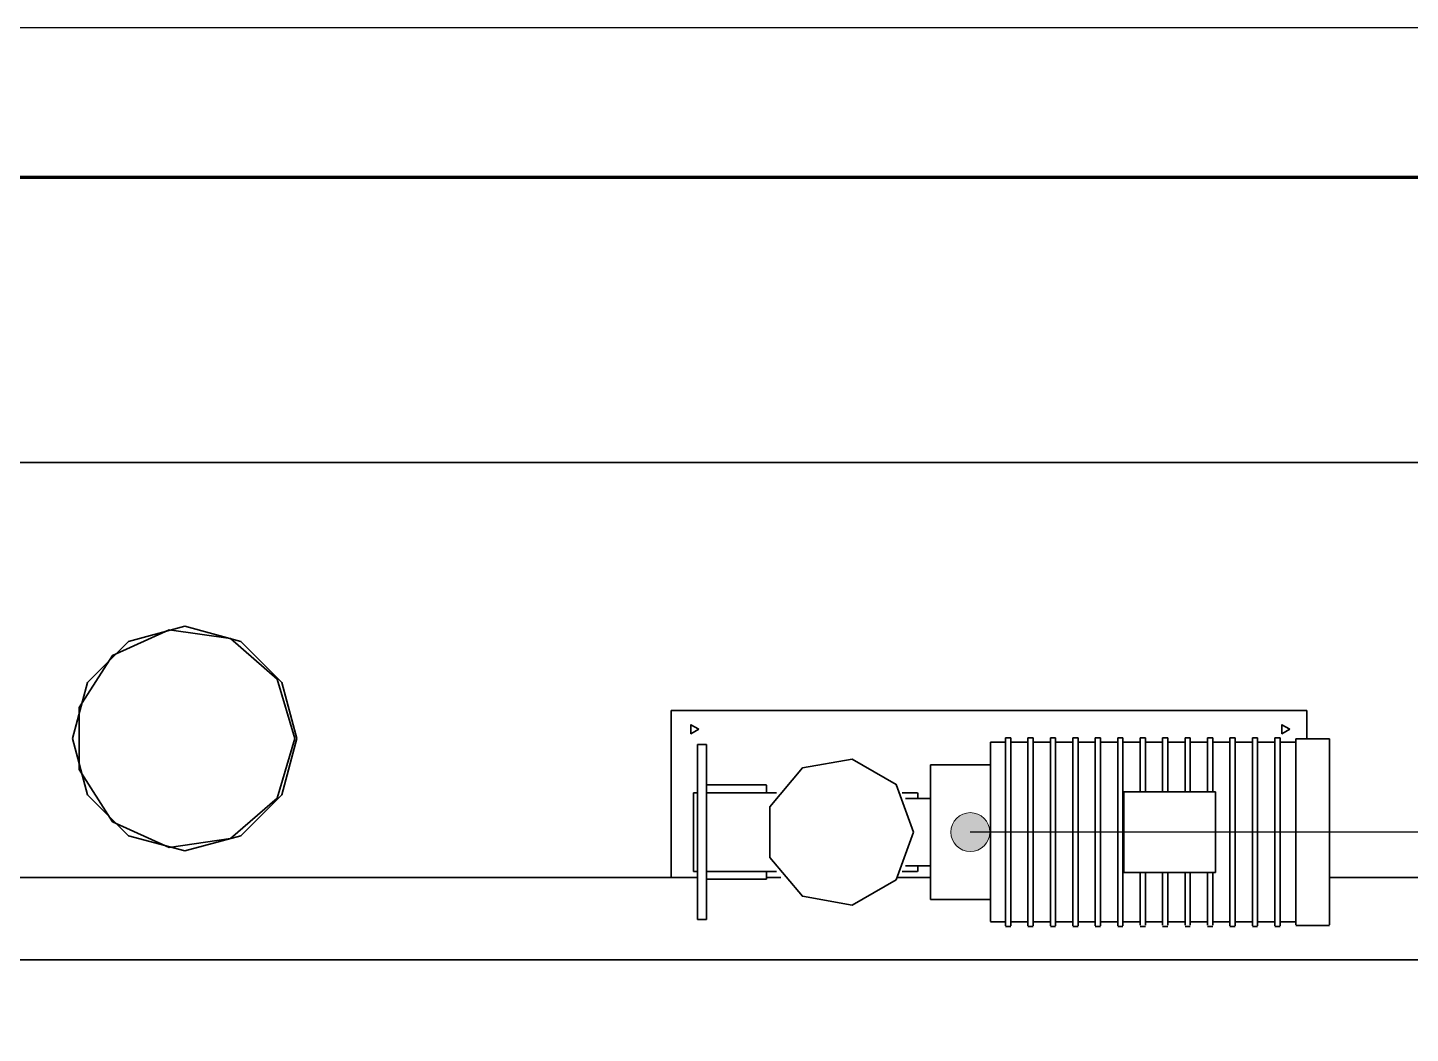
# Model space of a CAD drawing. Header units: millimetres. Extents: x 5 to 415, y 5 to 292.
# Drawn here: x 75 to 121.2, y 258.4 to 292 of the extents above; entities that cross this region are included whole.
import ezdxf

# ---------------------------------------------------------------- set-up
doc = ezdxf.new("R2010")
doc.units = ezdxf.units.MM
for name, color, linetype in [('PFD-BINGKAI', 7, 'Continuous'), ('PFD-INSTRUMEN', 7, 'Continuous'), ('PFD-PERALATAN', 7, 'Continuous')]:
    doc.layers.add(name, color=color, linetype=linetype)

msp = doc.modelspace()

# ---------------------------------------------------------------- hatches: boundary and pattern name
at = {"layer": 'PFD-INSTRUMEN'}
h = msp.add_hatch(color=7, dxfattribs=at)
edge = h.paths.add_edge_path()
edge.add_arc((106.5, 265.125), 0.65, 0, 360)

# ---------------------------------------------------------------- linework, layer by layer
at = {"layer": 'PFD-BINGKAI', "linetype": 'Continuous', "lineweight": 30, "ltscale": 0.35}
msp.add_lwpolyline([(5, 292), (415, 292), (415, 5), (5, 5)], close=True, dxfattribs=at)
at = {"layer": 'PFD-BINGKAI', "linetype": 'Continuous', "lineweight": 80, "ltscale": 0.35}
msp.add_lwpolyline([(10, 287), (410, 287), (410, 10), (10, 10)], close=True, dxfattribs=at)
at = {"layer": 'PFD-INSTRUMEN', "linetype": 'Continuous', "lineweight": 25, "ltscale": 0.35}
msp.add_lwpolyline([(142.5, 265.125), (106.5, 265.125)], dxfattribs=at)
at = {"layer": 'PFD-INSTRUMEN', "lineweight": 5}
msp.add_circle((106.5, 265.125), 0.65, dxfattribs=at)
at = {"layer": 'PFD-PERALATAN', "linetype": 'Continuous', "lineweight": 35, "ltscale": 0.35}
for points in [[(24, 277.475), (176.4, 277.475)], [(84, 268.25), (83.498, 270.125), (82.125, 271.498), (80.25, 272), (78.375, 271.498), (77.002, 270.125), (76.5, 268.25), (77.002, 266.375), (78.375, 265.002), (80.25, 264.5), (82.125, 265.002), (83.498, 266.375), (84, 268.25)], [(83.925, 268.25), (83.342, 270.237), (81.777, 271.593), (79.727, 271.888), (77.843, 271.027), (76.724, 269.285), (76.724, 267.215), (77.843, 265.473), (79.727, 264.612), (81.777, 264.907), (83.342, 266.263), (83.925, 268.25)], [(96.5, 263.613), (96.5, 269.188)], [(96.5, 269.188), (117.75, 269.188)], [(117.75, 268.245), (117.75, 269.188)], [(97.425, 268.562), (97.163, 268.714), (97.163, 268.411), (97.425, 268.562)], [(117.175, 268.562), (116.913, 268.714), (116.913, 268.411), (117.175, 268.562)], [(97.388, 262.2), (97.388, 262.273), (97.388, 262.49), (97.388, 262.838), (97.388, 263.301), (97.388, 263.856), (97.388, 264.474), (97.388, 265.125), (97.388, 265.776), (97.388, 266.394), (97.388, 266.949), (97.388, 267.412), (97.388, 267.76), (97.388, 267.977), (97.388, 268.05)], [(97.688, 268.05), (97.388, 268.05)], [(97.688, 262.2), (97.688, 262.273), (97.688, 262.49), (97.688, 262.838), (97.688, 263.301), (97.688, 263.856), (97.688, 264.474), (97.688, 265.125), (97.688, 265.776), (97.688, 266.394), (97.688, 266.949), (97.688, 267.412), (97.688, 267.76), (97.688, 267.977), (97.688, 268.05)], [(107.175, 268.125), (107.175, 268.05), (107.175, 267.957), (107.175, 267.828), (107.175, 267.665), (107.175, 267.47), (107.175, 267.246), (107.175, 266.995), (107.175, 266.721), (107.175, 266.427), (107.175, 266.116), (107.175, 265.793), (107.175, 265.461), (107.175, 265.125)], [(107.175, 268.125), (107.675, 268.125)], [(107.675, 268.275), (107.675, 268.196), (107.675, 268.098), (107.675, 267.963), (107.675, 267.792), (107.675, 267.588), (107.675, 267.352), (107.675, 267.089), (107.675, 266.801), (107.675, 266.492), (107.675, 266.165), (107.675, 265.826), (107.675, 265.478), (107.675, 265.125)], [(107.675, 268.275), (107.85, 268.275)], [(107.85, 268.275), (107.85, 268.196), (107.85, 268.098), (107.85, 267.963), (107.85, 267.792), (107.85, 267.588), (107.85, 267.352), (107.85, 267.089), (107.85, 266.801), (107.85, 266.492), (107.85, 266.165), (107.85, 265.826), (107.85, 265.478), (107.85, 265.125)], [(107.85, 268.125), (108.425, 268.125)], [(108.425, 268.275), (108.425, 268.196), (108.425, 268.098), (108.425, 267.963), (108.425, 267.792), (108.425, 267.588), (108.425, 267.352), (108.425, 267.089), (108.425, 266.801), (108.425, 266.492), (108.425, 266.165), (108.425, 265.826), (108.425, 265.478), (108.425, 265.125)], [(108.425, 268.275), (108.6, 268.275)], [(108.6, 268.275), (108.6, 268.196), (108.6, 268.098), (108.6, 267.963), (108.6, 267.792), (108.6, 267.588), (108.6, 267.352), (108.6, 267.089), (108.6, 266.801), (108.6, 266.492), (108.6, 266.165), (108.6, 265.826), (108.6, 265.478), (108.6, 265.125)], [(108.6, 268.125), (109.175, 268.125)], [(109.175, 268.275), (109.175, 268.196), (109.175, 268.098), (109.175, 267.963), (109.175, 267.792), (109.175, 267.588), (109.175, 267.352), (109.175, 267.089), (109.175, 266.801), (109.175, 266.492), (109.175, 266.165), (109.175, 265.826), (109.175, 265.478), (109.175, 265.125)], [(109.175, 268.275), (109.35, 268.275)], [(109.35, 268.275), (109.35, 268.196), (109.35, 268.098), (109.35, 267.963), (109.35, 267.792), (109.35, 267.588), (109.35, 267.352), (109.35, 267.089), (109.35, 266.801), (109.35, 266.492), (109.35, 266.165), (109.35, 265.826), (109.35, 265.478), (109.35, 265.125)], [(109.35, 268.125), (109.925, 268.125)], [(109.925, 268.275), (109.925, 268.196), (109.925, 268.098), (109.925, 267.963), (109.925, 267.792), (109.925, 267.588), (109.925, 267.352), (109.925, 267.089), (109.925, 266.801), (109.925, 266.492), (109.925, 266.165), (109.925, 265.826), (109.925, 265.478), (109.925, 265.125)], [(109.925, 268.275), (110.1, 268.275)], [(110.1, 268.275), (110.1, 268.196), (110.1, 268.098), (110.1, 267.963), (110.1, 267.792), (110.1, 267.588), (110.1, 267.352), (110.1, 267.089), (110.1, 266.801), (110.1, 266.492), (110.1, 266.165), (110.1, 265.826), (110.1, 265.478), (110.1, 265.125)], [(110.1, 268.125), (110.675, 268.125)], [(110.675, 268.275), (110.675, 268.196), (110.675, 268.098), (110.675, 267.963), (110.675, 267.792), (110.675, 267.588), (110.675, 267.352), (110.675, 267.089), (110.675, 266.801), (110.675, 266.492), (110.675, 266.165), (110.675, 265.826), (110.675, 265.478), (110.675, 265.125)], [(110.675, 268.275), (110.85, 268.275)], [(110.85, 268.275), (110.85, 268.196), (110.85, 268.098), (110.85, 267.963), (110.85, 267.792), (110.85, 267.588), (110.85, 267.352), (110.85, 267.089), (110.85, 266.801), (110.85, 266.492), (110.85, 266.165), (110.85, 265.826), (110.85, 265.478), (110.85, 265.125)], [(110.85, 268.125), (111.425, 268.125)], [(111.425, 268.275), (111.425, 268.196), (111.425, 268.098), (111.425, 267.963), (111.425, 267.792), (111.425, 267.588), (111.425, 267.352), (111.425, 267.089), (111.425, 266.801), (111.425, 266.492), (111.425, 266.165), (111.425, 265.826), (111.425, 265.478), (111.425, 265.125)], [(111.425, 268.275), (111.6, 268.275)], [(111.6, 268.275), (111.6, 268.196), (111.6, 268.098), (111.6, 267.963), (111.6, 267.792), (111.6, 267.588), (111.6, 267.352), (111.6, 267.089), (111.6, 266.801), (111.6, 266.492), (111.6, 266.165), (111.6, 265.826), (111.6, 265.478), (111.6, 265.125)], [(111.6, 268.125), (112.175, 268.125)], [(112.175, 268.275), (112.175, 268.183), (112.175, 268.113), (112.175, 268.023), (112.175, 267.914), (112.175, 267.787), (112.175, 267.643), (112.175, 267.483), (112.175, 267.307), (112.175, 267.117), (112.175, 266.914), (112.175, 266.7), (112.175, 266.475)], [(112.175, 268.275), (112.35, 268.275)], [(112.35, 268.275), (112.35, 268.183), (112.35, 268.113), (112.35, 268.023), (112.35, 267.914), (112.35, 267.787), (112.35, 267.643), (112.35, 267.483), (112.35, 267.307), (112.35, 267.117), (112.35, 266.914), (112.35, 266.7), (112.35, 266.475)], [(112.35, 268.125), (112.925, 268.125)], [(112.925, 268.275), (112.925, 268.183), (112.925, 268.113), (112.925, 268.023), (112.925, 267.914), (112.925, 267.787), (112.925, 267.643), (112.925, 267.483), (112.925, 267.307), (112.925, 267.117), (112.925, 266.914), (112.925, 266.7), (112.925, 266.475)], [(112.925, 268.275), (113.1, 268.275)], [(113.1, 268.275), (113.1, 268.183), (113.1, 268.113), (113.1, 268.023), (113.1, 267.914), (113.1, 267.787), (113.1, 267.643), (113.1, 267.483), (113.1, 267.307), (113.1, 267.117), (113.1, 266.914), (113.1, 266.7), (113.1, 266.475)], [(113.1, 268.125), (113.675, 268.125)], [(113.675, 268.275), (113.675, 268.183), (113.675, 268.113), (113.675, 268.023), (113.675, 267.914), (113.675, 267.787), (113.675, 267.643), (113.675, 267.483), (113.675, 267.307), (113.675, 267.117), (113.675, 266.914), (113.675, 266.7), (113.675, 266.475)], [(113.675, 268.275), (113.85, 268.275)], [(113.85, 268.275), (113.85, 268.183), (113.85, 268.113), (113.85, 268.023), (113.85, 267.914), (113.85, 267.787), (113.85, 267.643), (113.85, 267.483), (113.85, 267.307), (113.85, 267.117), (113.85, 266.914), (113.85, 266.7), (113.85, 266.475)], [(113.85, 268.125), (114.425, 268.125)], [(114.425, 268.275), (114.425, 268.183), (114.425, 268.113), (114.425, 268.023), (114.425, 267.914), (114.425, 267.787), (114.425, 267.643), (114.425, 267.483), (114.425, 267.307), (114.425, 267.117), (114.425, 266.914), (114.425, 266.7), (114.425, 266.475)], [(114.425, 268.275), (114.6, 268.275)], [(114.6, 268.275), (114.6, 268.183), (114.6, 268.113), (114.6, 268.023), (114.6, 267.914), (114.6, 267.787), (114.6, 267.643), (114.6, 267.483), (114.6, 267.307), (114.6, 267.117), (114.6, 266.914), (114.6, 266.7), (114.6, 266.475)], [(114.6, 268.125), (115.175, 268.125)], [(115.175, 268.275), (115.175, 268.196), (115.175, 268.098), (115.175, 267.963), (115.175, 267.792), (115.175, 267.588), (115.175, 267.352), (115.175, 267.089), (115.175, 266.801), (115.175, 266.492), (115.175, 266.165), (115.175, 265.826), (115.175, 265.478), (115.175, 265.125)], [(115.175, 268.275), (115.35, 268.275)], [(115.35, 268.275), (115.35, 268.196), (115.35, 268.098), (115.35, 267.963), (115.35, 267.792), (115.35, 267.588), (115.35, 267.352), (115.35, 267.089), (115.35, 266.801), (115.35, 266.492), (115.35, 266.165), (115.35, 265.826), (115.35, 265.478), (115.35, 265.125)], [(115.35, 268.125), (115.925, 268.125)], [(115.925, 268.275), (115.925, 268.196), (115.925, 268.098), (115.925, 267.963), (115.925, 267.792), (115.925, 267.588), (115.925, 267.352), (115.925, 267.089), (115.925, 266.801), (115.925, 266.492), (115.925, 266.165), (115.925, 265.826), (115.925, 265.478), (115.925, 265.125)], [(115.925, 268.275), (116.1, 268.275)], [(116.1, 268.275), (116.1, 268.196), (116.1, 268.098), (116.1, 267.963), (116.1, 267.792), (116.1, 267.588), (116.1, 267.352), (116.1, 267.089), (116.1, 266.801), (116.1, 266.492), (116.1, 266.165), (116.1, 265.826), (116.1, 265.478), (116.1, 265.125)], [(116.1, 268.125), (116.675, 268.125)], [(116.675, 268.275), (116.675, 268.196), (116.675, 268.098), (116.675, 267.963), (116.675, 267.792), (116.675, 267.588), (116.675, 267.352), (116.675, 267.089), (116.675, 266.801), (116.675, 266.492), (116.675, 266.165), (116.675, 265.826), (116.675, 265.478), (116.675, 265.125)], [(116.675, 268.275), (116.85, 268.275)], [(116.85, 268.275), (116.85, 268.196), (116.85, 268.098), (116.85, 267.963), (116.85, 267.792), (116.85, 267.588), (116.85, 267.352), (116.85, 267.089), (116.85, 266.801), (116.85, 266.492), (116.85, 266.165), (116.85, 265.826), (116.85, 265.478), (116.85, 265.125)], [(116.85, 268.125), (117.375, 268.125)], [(117.375, 268.245), (117.375, 268.167), (117.375, 268.07), (117.375, 267.936), (117.375, 267.767), (117.375, 267.564), (117.375, 267.331), (117.375, 267.07), (117.375, 266.785), (117.375, 266.479), (117.375, 266.155), (117.375, 265.819), (117.375, 265.474), (117.375, 265.125)], [(117.375, 268.245), (118.5, 268.245)], [(118.5, 268.245), (118.5, 268.167), (118.5, 268.07), (118.5, 267.936), (118.5, 267.767), (118.5, 267.564), (118.5, 267.331), (118.5, 267.07), (118.5, 266.785), (118.5, 266.479), (118.5, 266.155), (118.5, 265.819), (118.5, 265.474), (118.5, 265.125)], [(104.6, 265.125), (104.021, 266.716), (102.555, 267.562), (100.888, 267.268), (99.799, 265.971), (99.799, 264.279), (100.888, 262.982), (102.555, 262.688), (104.021, 263.534), (104.6, 265.125)], [(105.175, 267.375), (105.175, 267.319), (105.175, 267.249), (105.175, 267.152), (105.175, 267.03), (105.175, 266.884), (105.175, 266.716), (105.175, 266.528), (105.175, 266.322), (105.175, 266.101), (105.175, 265.868), (105.175, 265.626), (105.175, 265.377), (105.175, 265.125)], [(105.175, 267.375), (107.175, 267.375)], [(99.688, 266.7), (97.688, 266.7)], [(99.688, 266.438), (99.688, 266.506), (99.688, 266.564), (99.688, 266.633), (99.688, 266.688)], [(97.25, 266.438), (97.307, 266.438), (97.369, 266.438)], [(97.25, 263.812), (97.25, 266.438)], [(97.688, 266.438), (97.796, 266.438), (97.916, 266.438), (98.046, 266.438), (98.186, 266.438), (98.336, 266.438), (98.495, 266.438), (98.663, 266.438), (98.839, 266.438), (99.022, 266.438), (99.212, 266.438), (99.408, 266.438), (99.61, 266.438), (99.816, 266.438), (100.027, 266.438)], [(104.223, 266.438), (104.294, 266.438), (104.361, 266.438), (104.422, 266.438), (104.478, 266.438), (104.529, 266.438), (104.616, 266.438), (104.681, 266.438), (104.739, 266.438)], [(104.33, 266.25), (105.175, 266.25)], [(104.75, 266.25), (104.75, 266.438)], [(111.63, 263.775), (111.63, 266.475)], [(111.63, 266.475), (114.69, 266.475)], [(114.69, 263.775), (114.69, 266.475)], [(105.175, 265.125), (105.175, 264.873), (105.175, 264.624), (105.175, 264.382), (105.175, 264.149), (105.175, 263.928), (105.175, 263.722), (105.175, 263.534), (105.175, 263.366), (105.175, 263.22), (105.175, 263.098), (105.175, 263.001), (105.175, 262.931), (105.175, 262.875)], [(107.175, 265.125), (107.175, 264.789), (107.175, 264.457), (107.175, 264.134), (107.175, 263.823), (107.175, 263.529), (107.175, 263.255), (107.175, 263.004), (107.175, 262.78), (107.175, 262.585), (107.175, 262.422), (107.175, 262.293), (107.175, 262.2), (107.175, 262.144)], [(107.675, 265.125), (107.675, 264.772), (107.675, 264.424), (107.675, 264.085), (107.675, 263.758), (107.675, 263.449), (107.675, 263.161), (107.675, 262.898), (107.675, 262.662), (107.675, 262.458), (107.675, 262.287), (107.675, 262.152), (107.675, 262.054), (107.675, 261.995)], [(107.85, 265.125), (107.85, 264.772), (107.85, 264.424), (107.85, 264.085), (107.85, 263.758), (107.85, 263.449), (107.85, 263.161), (107.85, 262.898), (107.85, 262.662), (107.85, 262.458), (107.85, 262.287), (107.85, 262.152), (107.85, 262.054), (107.85, 261.995)], [(108.425, 265.125), (108.425, 264.772), (108.425, 264.424), (108.425, 264.085), (108.425, 263.758), (108.425, 263.449), (108.425, 263.161), (108.425, 262.898), (108.425, 262.662), (108.425, 262.458), (108.425, 262.287), (108.425, 262.152), (108.425, 262.054), (108.425, 261.995)], [(108.6, 265.125), (108.6, 264.772), (108.6, 264.424), (108.6, 264.085), (108.6, 263.758), (108.6, 263.449), (108.6, 263.161), (108.6, 262.898), (108.6, 262.662), (108.6, 262.458), (108.6, 262.287), (108.6, 262.152), (108.6, 262.054), (108.6, 261.995)], [(109.175, 265.125), (109.175, 264.772), (109.175, 264.424), (109.175, 264.085), (109.175, 263.758), (109.175, 263.449), (109.175, 263.161), (109.175, 262.898), (109.175, 262.662), (109.175, 262.458), (109.175, 262.287), (109.175, 262.152), (109.175, 262.054), (109.175, 261.995)], [(109.35, 265.125), (109.35, 264.772), (109.35, 264.424), (109.35, 264.085), (109.35, 263.758), (109.35, 263.449), (109.35, 263.161), (109.35, 262.898), (109.35, 262.662), (109.35, 262.458), (109.35, 262.287), (109.35, 262.152), (109.35, 262.054), (109.35, 261.995)], [(109.925, 265.125), (109.925, 264.772), (109.925, 264.424), (109.925, 264.085), (109.925, 263.758), (109.925, 263.449), (109.925, 263.161), (109.925, 262.898), (109.925, 262.662), (109.925, 262.458), (109.925, 262.287), (109.925, 262.152), (109.925, 262.054), (109.925, 261.995)], [(110.1, 265.125), (110.1, 264.772), (110.1, 264.424), (110.1, 264.085), (110.1, 263.758), (110.1, 263.449), (110.1, 263.161), (110.1, 262.898), (110.1, 262.662), (110.1, 262.458), (110.1, 262.287), (110.1, 262.152), (110.1, 262.054), (110.1, 261.995)], [(110.675, 265.125), (110.675, 264.772), (110.675, 264.424), (110.675, 264.085), (110.675, 263.758), (110.675, 263.449), (110.675, 263.161), (110.675, 262.898), (110.675, 262.662), (110.675, 262.458), (110.675, 262.287), (110.675, 262.152), (110.675, 262.054), (110.675, 261.995)], [(110.85, 265.125), (110.85, 264.772), (110.85, 264.424), (110.85, 264.085), (110.85, 263.758), (110.85, 263.449), (110.85, 263.161), (110.85, 262.898), (110.85, 262.662), (110.85, 262.458), (110.85, 262.287), (110.85, 262.152), (110.85, 262.054), (110.85, 261.995)], [(111.425, 265.125), (111.425, 264.772), (111.425, 264.424), (111.425, 264.085), (111.425, 263.758), (111.425, 263.449), (111.425, 263.161), (111.425, 262.898), (111.425, 262.662), (111.425, 262.458), (111.425, 262.287), (111.425, 262.152), (111.425, 262.054), (111.425, 261.995)], [(111.6, 265.125), (111.6, 264.772), (111.6, 264.424), (111.6, 264.085), (111.6, 263.758), (111.6, 263.449), (111.6, 263.161), (111.6, 262.898), (111.6, 262.662), (111.6, 262.458), (111.6, 262.287), (111.6, 262.152), (111.6, 262.054), (111.6, 261.995)], [(115.175, 265.125), (115.175, 264.772), (115.175, 264.424), (115.175, 264.085), (115.175, 263.758), (115.175, 263.449), (115.175, 263.161), (115.175, 262.898), (115.175, 262.662), (115.175, 262.458), (115.175, 262.287), (115.175, 262.152), (115.175, 262.054), (115.175, 261.995)], [(115.35, 265.125), (115.35, 264.772), (115.35, 264.424), (115.35, 264.085), (115.35, 263.758), (115.35, 263.449), (115.35, 263.161), (115.35, 262.898), (115.35, 262.662), (115.35, 262.458), (115.35, 262.287), (115.35, 262.152), (115.35, 262.054), (115.35, 261.995)], [(115.925, 265.125), (115.925, 264.772), (115.925, 264.424), (115.925, 264.085), (115.925, 263.758), (115.925, 263.449), (115.925, 263.161), (115.925, 262.898), (115.925, 262.662), (115.925, 262.458), (115.925, 262.287), (115.925, 262.152), (115.925, 262.054), (115.925, 261.995)], [(116.1, 265.125), (116.1, 264.772), (116.1, 264.424), (116.1, 264.085), (116.1, 263.758), (116.1, 263.449), (116.1, 263.161), (116.1, 262.898), (116.1, 262.662), (116.1, 262.458), (116.1, 262.287), (116.1, 262.152), (116.1, 262.054), (116.1, 261.995)], [(116.675, 265.125), (116.675, 264.772), (116.675, 264.424), (116.675, 264.085), (116.675, 263.758), (116.675, 263.449), (116.675, 263.161), (116.675, 262.898), (116.675, 262.662), (116.675, 262.458), (116.675, 262.287), (116.675, 262.152), (116.675, 262.054), (116.675, 261.995)], [(116.85, 265.125), (116.85, 264.772), (116.85, 264.424), (116.85, 264.085), (116.85, 263.758), (116.85, 263.449), (116.85, 263.161), (116.85, 262.898), (116.85, 262.662), (116.85, 262.458), (116.85, 262.287), (116.85, 262.152), (116.85, 262.054), (116.85, 261.995)], [(117.375, 265.125), (117.375, 264.776), (117.375, 264.431), (117.375, 264.095), (117.375, 263.771), (117.375, 263.465), (117.375, 263.18), (117.375, 262.919), (117.375, 262.686), (117.375, 262.483), (117.375, 262.314), (117.375, 262.18), (117.375, 262.083), (117.375, 262.025)], [(118.5, 265.125), (118.5, 264.776), (118.5, 264.431), (118.5, 264.095), (118.5, 263.771), (118.5, 263.465), (118.5, 263.18), (118.5, 262.919), (118.5, 262.686), (118.5, 262.483), (118.5, 262.314), (118.5, 262.18), (118.5, 262.083), (118.5, 262.025)], [(97.25, 263.812), (97.307, 263.812), (97.369, 263.812)], [(97.688, 263.812), (97.796, 263.812), (97.916, 263.812), (98.046, 263.812), (98.186, 263.812), (98.336, 263.812), (98.495, 263.812), (98.663, 263.812), (98.839, 263.812), (99.022, 263.812), (99.212, 263.812), (99.408, 263.812), (99.61, 263.812), (99.816, 263.812), (100.027, 263.812)], [(99.688, 263.55), (99.688, 263.617), (99.688, 263.686), (99.688, 263.744), (99.688, 263.812)], [(104.223, 263.812), (104.294, 263.812), (104.361, 263.812), (104.422, 263.812), (104.478, 263.812), (104.529, 263.812), (104.616, 263.812), (104.681, 263.812), (104.739, 263.812)], [(104.33, 264), (105.175, 264)], [(104.75, 263.812), (104.75, 264)], [(61.506, 263.613), (97.388, 263.613)], [(99.688, 263.55), (97.688, 263.55)], [(99.688, 263.613), (100.166, 263.613)], [(104.084, 263.613), (105.175, 263.613)], [(111.63, 263.775), (114.69, 263.775)], [(112.175, 263.775), (112.175, 263.55), (112.175, 263.336), (112.175, 263.133), (112.175, 262.943), (112.175, 262.767), (112.175, 262.607), (112.175, 262.463), (112.175, 262.336), (112.175, 262.227), (112.175, 262.137), (112.175, 262.067), (112.175, 262.016)], [(112.35, 263.775), (112.35, 263.55), (112.35, 263.336), (112.35, 263.133), (112.35, 262.943), (112.35, 262.767), (112.35, 262.607), (112.35, 262.463), (112.35, 262.336), (112.35, 262.227), (112.35, 262.137), (112.35, 262.067), (112.35, 262.016)], [(112.925, 263.775), (112.925, 263.55), (112.925, 263.336), (112.925, 263.133), (112.925, 262.943), (112.925, 262.767), (112.925, 262.607), (112.925, 262.463), (112.925, 262.336), (112.925, 262.227), (112.925, 262.137), (112.925, 262.067), (112.925, 262.016)], [(113.1, 263.775), (113.1, 263.55), (113.1, 263.336), (113.1, 263.133), (113.1, 262.943), (113.1, 262.767), (113.1, 262.607), (113.1, 262.463), (113.1, 262.336), (113.1, 262.227), (113.1, 262.137), (113.1, 262.067), (113.1, 262.016)], [(113.675, 263.775), (113.675, 263.55), (113.675, 263.336), (113.675, 263.133), (113.675, 262.943), (113.675, 262.767), (113.675, 262.607), (113.675, 262.463), (113.675, 262.336), (113.675, 262.227), (113.675, 262.137), (113.675, 262.067), (113.675, 262.016)], [(113.85, 263.775), (113.85, 263.55), (113.85, 263.336), (113.85, 263.133), (113.85, 262.943), (113.85, 262.767), (113.85, 262.607), (113.85, 262.463), (113.85, 262.336), (113.85, 262.227), (113.85, 262.137), (113.85, 262.067), (113.85, 262.016)], [(114.425, 263.775), (114.425, 263.55), (114.425, 263.336), (114.425, 263.133), (114.425, 262.943), (114.425, 262.767), (114.425, 262.607), (114.425, 262.463), (114.425, 262.336), (114.425, 262.227), (114.425, 262.137), (114.425, 262.067), (114.425, 262.016)], [(114.6, 263.775), (114.6, 263.55), (114.6, 263.336), (114.6, 263.133), (114.6, 262.943), (114.6, 262.767), (114.6, 262.607), (114.6, 262.463), (114.6, 262.336), (114.6, 262.227), (114.6, 262.137), (114.6, 262.067), (114.6, 262.016)], [(118.5, 263.613), (126.331, 263.613)], [(105.175, 262.875), (107.175, 262.875)], [(97.688, 262.2), (97.388, 262.2)], [(107.175, 262.125), (107.675, 262.125)], [(107.675, 261.975), (107.85, 261.975)], [(107.85, 262.125), (108.425, 262.125)], [(108.425, 261.975), (108.6, 261.975)], [(108.6, 262.125), (109.175, 262.125)], [(109.175, 261.975), (109.35, 261.975)], [(109.35, 262.125), (109.925, 262.125)], [(109.925, 261.975), (110.1, 261.975)], [(110.1, 262.125), (110.675, 262.125)], [(110.675, 261.975), (110.85, 261.975)], [(110.85, 262.125), (111.425, 262.125)], [(111.425, 261.975), (111.6, 261.975)], [(111.6, 262.125), (112.175, 262.125)], [(112.175, 261.975), (112.35, 261.975)], [(112.35, 262.125), (112.925, 262.125)], [(112.925, 261.975), (113.1, 261.975)], [(113.1, 262.125), (113.675, 262.125)], [(113.675, 261.975), (113.85, 261.975)], [(113.85, 262.125), (114.425, 262.125)], [(114.425, 261.975), (114.6, 261.975)], [(114.6, 262.125), (115.175, 262.125)], [(115.175, 261.975), (115.35, 261.975)], [(115.35, 262.125), (115.925, 262.125)], [(115.925, 261.975), (116.1, 261.975)], [(116.1, 262.125), (116.675, 262.125)], [(116.675, 261.975), (116.85, 261.975)], [(116.85, 262.125), (117.375, 262.125)], [(117.375, 262.005), (118.5, 262.005)], [(61.506, 260.863), (126.5, 260.863)]]:
    msp.add_lwpolyline(points, dxfattribs=at)

doc.saveas('drawing.dxf')
